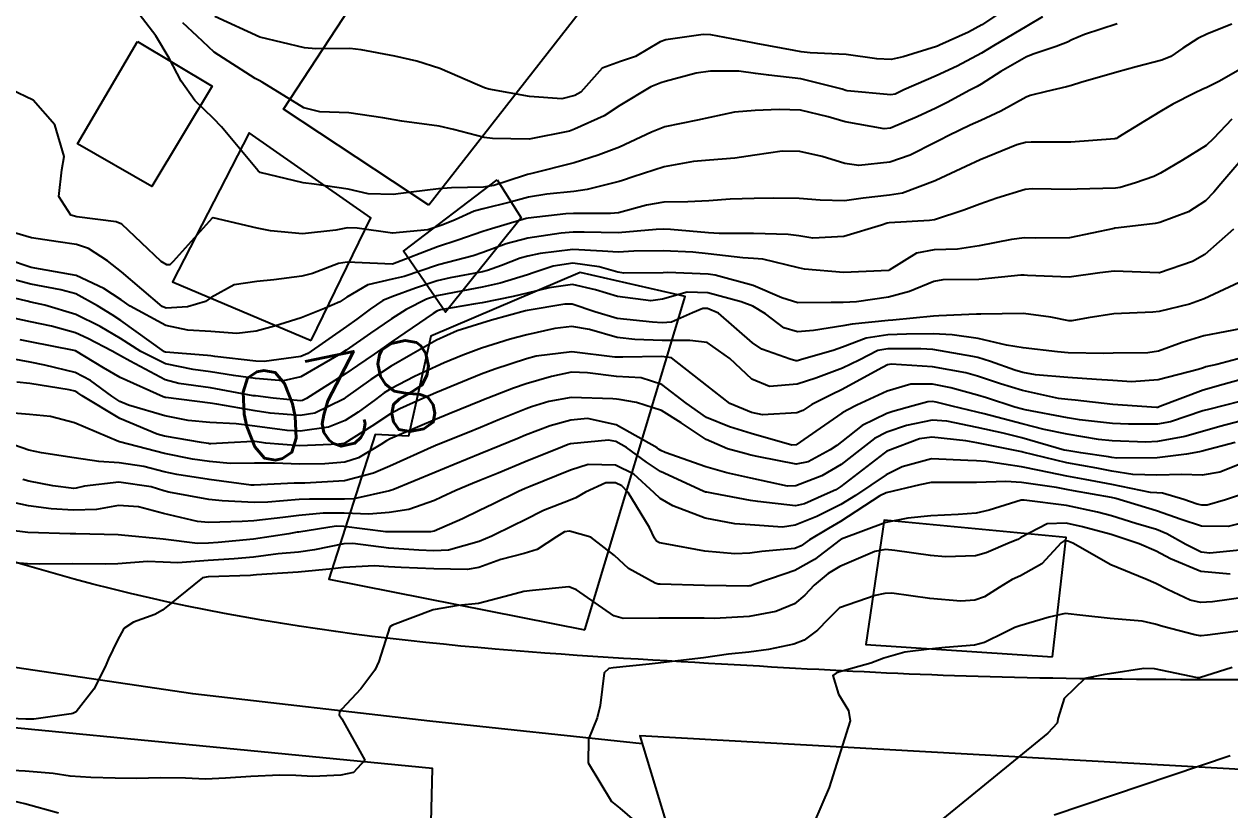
# Model space of a CAD drawing. Header units: metres. Extents: x 307586 to 320046, y 7427249 to 7434250.
# Drawn here: x 319571.8 to 319625.2, y 7429094.6 to 7429129.4 of the extents above; entities that cross this region are included whole.
import ezdxf
from ezdxf.enums import TextEntityAlignment as Align

# ---------------------------------------------------------------- set-up
doc = ezdxf.new("R2010")
doc.units = ezdxf.units.M
doc.header["$MEASUREMENT"] = 0
for name, color, linetype in [('Area', 45, 'Continuous'), ('Cotas', 45, 'Continuous'), ('Curvas de Nivel 1m', 11, 'Continuous'), ('Curvas de Nivel 5m', 15, 'Continuous'), ('Edificações', 30, 'Continuous'), ('Vias Primárias', 230, 'Continuous')]:
    doc.layers.add(name, color=color, linetype=linetype)
doc.styles.add('Style-STANDARD', font='STANDARD.shx')

msp = doc.modelspace()

# ---------------------------------------------------------------- linework, layer by layer
at = {"layer": 'Area'}
msp.add_polyline3d([(319663.99, 7429095.126, 807.993), (319653.544, 7429095.484, 810.041), (319645.883, 7429095.957, 806.142), (319637.052, 7429095.741, 807.014), (319599.07, 7429097.872, 0.037), (319615.51, 7429043.608, 793.189), (319616.86, 7429039.648, 789.478), (319617.424, 7429037.908, 787.619), (319618.995, 7429034.544, 790.969), (319620.943, 7429027.214, 789.328)], dxfattribs=at)
at = {"layer": 'Curvas de Nivel 1m', "flags": 128}
for points, elevation in [([(319620.233, 7429129.437), (319618.776, 7429128.959), (319618.226, 7429128.723), (319618.023, 7429128.624), (319617.523, 7429128.427), (319616.55, 7429128.106), (319616.218, 7429127.971), (319615.078, 7429127.324), (319614.206, 7429126.767), (319614.018, 7429126.659), (319613.667, 7429126.475), (319612.721, 7429125.959), (319612.191, 7429125.692), (319611.37, 7429125.314), (319610.177, 7429124.812), (319609.907, 7429124.784), (319608.181, 7429125.096), (319607.415, 7429125.317), (319606.189, 7429125.609), (319605.253, 7429125.638), (319604.183, 7429125.589), (319603.267, 7429125.514), (319602.18, 7429125.278), (319601.632, 7429125.162), (319600.175, 7429124.872), (319599.592, 7429124.639), (319598.166, 7429123.964), (319597.225, 7429123.607), (319596.159, 7429123.28), (319594.228, 7429122.783), (319594.154, 7429122.773), (319594.101, 7429122.763), (319593.96, 7429122.712), (319592.605, 7429122.266), (319592.145, 7429122.199), (319590.722, 7429122.166), (319590.143, 7429122.114), (319588.936, 7429121.973), (319588.139, 7429121.871), (319587.026, 7429121.905), (319586.142, 7429122.1), (319584.644, 7429122.324), (319584.146, 7429122.382), (319582.251, 7429122.849), (319582.154, 7429122.92), (319580.525, 7429124.866), (319580.177, 7429125.246), (319579.344, 7429126.042), (319578.749, 7429126.892), (319578.208, 7429127.918), (319577.618, 7429128.906), (319576.241, 7429130.701)], 829), ([(319615.806, 7429130.447), (319614.232, 7429129.387), (319613.639, 7429129.066), (319612.35, 7429128.489), (319612.267, 7429128.445), (319612.222, 7429128.431), (319610.742, 7429127.98), (319610.216, 7429127.854), (319609.575, 7429127.878), (319608.218, 7429128.076), (319606.623, 7429128.152), (319606.219, 7429128.198), (319605.907, 7429128.254), (319604.223, 7429128.563), (319604.077, 7429128.591), (319602.226, 7429128.943), (319601.88, 7429128.96), (319600.224, 7429128.732), (319599.978, 7429128.634), (319598.877, 7429127.986), (319598.21, 7429127.769), (319597.409, 7429127.464), (319596.697, 7429126.675), (319596.46, 7429126.407), (319596.189, 7429126.263), (319595.615, 7429126.116), (319594.188, 7429126.215), (319592.381, 7429126.538), (319592.192, 7429126.6), (319591.884, 7429126.733), (319590.204, 7429127.46), (319589.188, 7429127.786), (319588.211, 7429128.004), (319586.72, 7429128.29), (319586.216, 7429128.341), (319584.713, 7429128.325), (319584.216, 7429128.372), (319582.223, 7429128.85), (319580.232, 7429129.767)], 831), ([(319625.318, 7429129.418), (319624.229, 7429128.987), (319623.801, 7429128.78), (319623.14, 7429128.361), (319622.605, 7429127.981), (319622.217, 7429127.819), (319621.065, 7429127.531), (319620.212, 7429127.286), (319618.622, 7429126.829), (319618.206, 7429126.698), (319617.99, 7429126.638), (319617.092, 7429126.431), (319616.374, 7429126.265), (319616.199, 7429126.191), (319615.075, 7429125.571), (319614.183, 7429125.157), (319613.713, 7429124.942), (319612.774, 7429124.484), (319612.377, 7429124.281), (319612.17, 7429124.174), (319611.058, 7429123.607), (319610.161, 7429123.302), (319608.787, 7429123.159), (319608.16, 7429123.248), (319607.161, 7429123.552), (319606.165, 7429123.777), (319605.379, 7429123.786), (319604.163, 7429123.612), (319603.277, 7429123.484), (319602.161, 7429123.387), (319601.448, 7429123.329), (319600.158, 7429123.091), (319598.775, 7429122.651), (319598.312, 7429122.496), (319598.15, 7429122.446), (319596.734, 7429122.084), (319596.143, 7429122.005), (319594.953, 7429121.886), (319594.138, 7429121.745), (319593.321, 7429121.533), (319592.13, 7429121.228), (319591.736, 7429121.127), (319590.884, 7429120.742), (319590.346, 7429120.523), (319590.12, 7429120.447), (319589.671, 7429120.309), (319588.117, 7429120.16), (319586.541, 7429120.373), (319586.119, 7429120.394), (319585.602, 7429120.292), (319584.116, 7429120.13), (319582.698, 7429120.264), (319582.118, 7429120.375), (319580.159, 7429120.833), (319580.122, 7429120.824), (319578.386, 7429118.896), (319578.241, 7429118.757), (319578.101, 7429118.744), (319577.863, 7429118.902), (319576.119, 7429120.548), (319575.859, 7429120.663), (319574.122, 7429120.873), (319573.854, 7429120.953), (319573.315, 7429121.778), (319573.451, 7429122.957), (319573.562, 7429123.553), (319573.149, 7429124.96), (319572.184, 7429126.05), (319570.193, 7429126.99)], 828), ([(319626.217, 7429127.725), (319624.742, 7429126.876), (319624.206, 7429126.618), (319624.024, 7429126.532), (319623.658, 7429126.355), (319622.691, 7429125.87), (319622.191, 7429125.576), (319621.442, 7429125.119), (319620.261, 7429124.389), (319620.206, 7429124.356), (319620.173, 7429124.348), (319620.12, 7429124.339), (319618.171, 7429124.182), (319616.419, 7429124.189), (319616.17, 7429124.173), (319615.787, 7429124.064), (319614.162, 7429123.41), (319613.523, 7429123.113), (319612.187, 7429122.49), (319612.166, 7429122.477), (319610.719, 7429121.93), (319610.143, 7429121.834), (319608.966, 7429121.703), (319608.139, 7429121.59), (319607.07, 7429121.619), (319606.14, 7429121.69), (319605.01, 7429121.707), (319604.14, 7429121.696), (319603.082, 7429121.657), (319602.138, 7429121.586), (319601.205, 7429121.551), (319600.136, 7429121.53), (319599.374, 7429121.402), (319598.129, 7429121.063), (319597.772, 7429121.02), (319596.128, 7429121.03), (319595.798, 7429121.015), (319594.125, 7429120.818), (319594.036, 7429120.799), (319593.746, 7429120.714), (319592.497, 7429120.348), (319592.118, 7429120.222), (319591.008, 7429119.847), (319590.111, 7429119.55), (319588.103, 7429118.78), (319586.104, 7429118.87), (319585.724, 7429118.806), (319584.558, 7429118.361), (319584.094, 7429118.241), (319582.849, 7429118.085), (319582.09, 7429118.012), (319581.09, 7429117.858), (319580.079, 7429117.298), (319579.827, 7429117.123), (319579.018, 7429116.886), (319578.072, 7429116.831), (319577.898, 7429116.902), (319576.096, 7429118.433), (319575.473, 7429118.929), (319574.643, 7429119.477), (319574.11, 7429119.65), (319573.297, 7429119.772), (319572.113, 7429119.946), (319570.746, 7429120.354)], 827), ([(319625.309, 7429125.21), (319624.504, 7429124.345), (319624.17, 7429124.035), (319623.127, 7429123.397), (319622.157, 7429122.818), (319621.858, 7429122.671), (319621.038, 7429122.381), (319620.359, 7429122.179), (319620.149, 7429122.155), (319618.462, 7429122.102), (319618.148, 7429122.085), (319616.461, 7429122.124), (319616.148, 7429122.088), (319614.894, 7429121.706), (319614.137, 7429121.442), (319613.429, 7429121.181), (319612.127, 7429120.749), (319611.908, 7429120.711), (319610.125, 7429120.617), (319610.031, 7429120.605), (319609.787, 7429120.515), (319608.118, 7429120.007), (319606.734, 7429119.936), (319606.118, 7429120.035), (319605.648, 7429120.096), (319604.118, 7429120.137), (319602.586, 7429120.138), (319602.118, 7429120.165), (319600.434, 7429120.313), (319600.12, 7429120.332), (319599.797, 7429120.312), (319598.118, 7429120.169), (319596.6, 7429120.193), (319596.118, 7429120.204), (319595.586, 7429120.157), (319594.115, 7429119.928), (319593.149, 7429119.683), (319592.109, 7429119.291), (319591.691, 7429119.15), (319590.144, 7429118.75), (319590.109, 7429118.743), (319588.627, 7429118.24), (319588.093, 7429118.112), (319587.013, 7429117.867), (319586.081, 7429117.313), (319585.773, 7429117.109), (319585.096, 7429116.815), (319584.069, 7429116.399), (319582.877, 7429116.029), (319582.063, 7429115.812), (319581.215, 7429115.705), (319580.062, 7429115.79), (319579.039, 7429115.861), (319578.064, 7429116.057), (319576.479, 7429116.916), (319576.077, 7429117.201), (319575.309, 7429117.707), (319574.093, 7429118.279), (319572.502, 7429118.561), (319572.098, 7429118.632), (319571.045, 7429118.981)], 826), ([(319625.391, 7429120.331), (319624.111, 7429119.203), (319623.566, 7429118.897), (319622.103, 7429118.395), (319622.083, 7429118.391), (319620.104, 7429118.476), (319619.468, 7429118.4), (319618.101, 7429118.206), (319616.257, 7429118.283), (319616.102, 7429118.299), (319615.953, 7429118.294), (319614.099, 7429118.094), (319612.497, 7429118.088), (319612.098, 7429118.008), (319611.03, 7429117.565), (319610.091, 7429117.316), (319608.674, 7429117.116), (319608.088, 7429117.087), (319607.547, 7429117.086), (319606.081, 7429117.072), (319605.369, 7429117.286), (319604.091, 7429117.827), (319602.406, 7429118.299), (319602.099, 7429118.338), (319600.319, 7429118.409), (319600.1, 7429118.403), (319598.369, 7429118.386), (319598.099, 7429118.429), (319597.268, 7429118.668), (319596.104, 7429118.819), (319595.228, 7429118.693), (319594.394, 7429118.41), (319594.097, 7429118.313), (319592.875, 7429117.938), (319592.088, 7429117.753), (319591.228, 7429117.597), (319590.082, 7429117.37), (319589.615, 7429117.222), (319588.721, 7429116.77), (319588.069, 7429116.362), (319587.136, 7429115.715), (319586.055, 7429114.965), (319585.811, 7429114.804), (319584.042, 7429113.779), (319583.266, 7429113.612), (319582.041, 7429113.705), (319581.06, 7429113.842), (319580.044, 7429114.008), (319579.269, 7429114.105), (319578.048, 7429114.364), (319576.952, 7429114.911), (319576.059, 7429115.486), (319575.151, 7429116.021), (319574.069, 7429116.549), (319572.706, 7429116.964), (319572.075, 7429117.101), (319571.912, 7429117.135), (319570.081, 7429117.562)], 824), ([(319625.852, 7429118.076), (319624.092, 7429117.246), (319623.44, 7429117.006), (319622.086, 7429116.677), (319621.813, 7429116.645), (319620.085, 7429116.583), (319618.942, 7429116.407), (319618.228, 7429116.27), (319618.081, 7429116.274), (319617.295, 7429116.428), (319616.084, 7429116.591), (319614.186, 7429116.57), (319614.084, 7429116.56), (319613.995, 7429116.56), (319612.326, 7429116.488), (319612.092, 7429116.481), (319610.284, 7429116.304), (319610.08, 7429116.287), (319608.487, 7429116.124), (319608.076, 7429116.052), (319606.776, 7429115.843), (319606.065, 7429115.777), (319605.449, 7429115.952), (319604.648, 7429116.581), (319604.078, 7429116.924), (319603.567, 7429117.109), (319602.086, 7429117.513), (319601.17, 7429117.536), (319600.082, 7429117.232), (319599.56, 7429117.158), (319598.083, 7429117.343), (319597.111, 7429117.647), (319596.091, 7429117.875), (319595.047, 7429117.737), (319594.085, 7429117.49), (319593.454, 7429117.344), (319592.078, 7429117.064), (319591.794, 7429117.016), (319590.245, 7429116.748), (319590.108, 7429116.714), (319590.072, 7429116.701), (319589.911, 7429116.592), (319588.058, 7429115.316), (319587.744, 7429115.095), (319587.291, 7429114.788), (319586.557, 7429114.286), (319586.044, 7429113.937), (319584.305, 7429112.826), (319584.126, 7429112.734), (319584.031, 7429112.721), (319582.826, 7429112.842), (319582.034, 7429112.937), (319581.937, 7429112.948), (319580.037, 7429113.303), (319578.636, 7429113.488), (319578.04, 7429113.658), (319576.482, 7429114.482), (319576.051, 7429114.721), (319575.924, 7429114.794), (319575.691, 7429114.925), (319574.606, 7429115.49), (319574.061, 7429115.732), (319572.989, 7429116.036), (319572.066, 7429116.229), (319570.49, 7429116.564)], 823), ([(319626.078, 7429115.981), (319624.69, 7429115.724), (319624.072, 7429115.603), (319623.118, 7429115.304), (319622.061, 7429114.922), (319621.592, 7429114.843), (319620.06, 7429114.834), (319619.634, 7429114.822), (319618.059, 7429114.847), (319617.59, 7429114.895), (319616.062, 7429115.065), (319615.32, 7429115.195), (319614.068, 7429115.477), (319612.912, 7429115.64), (319612.071, 7429115.69), (319610.895, 7429115.677), (319610.07, 7429115.648), (319609.098, 7429115.493), (319608.061, 7429115.104), (319607.645, 7429114.956), (319606.242, 7429114.558), (319606.1, 7429114.512), (319606.052, 7429114.5), (319605.987, 7429114.496), (319605.733, 7429114.565), (319604.48, 7429115.007), (319604.06, 7429115.288), (319602.555, 7429116.605), (319602.076, 7429116.813), (319601.87, 7429116.818), (319601.414, 7429116.617), (319600.481, 7429116.213), (319600.068, 7429116.178), (319599.635, 7429116.203), (319598.07, 7429116.371), (319597.072, 7429116.67), (319596.078, 7429117.007), (319595.751, 7429117.012), (319594.073, 7429116.724), (319594.012, 7429116.711), (319592.501, 7429116.294), (319592.067, 7429116.169), (319590.982, 7429115.822), (319590.06, 7429115.414), (319588.918, 7429114.767), (319588.048, 7429114.252), (319587.157, 7429113.673), (319586.034, 7429112.868), (319585.935, 7429112.801), (319584.67, 7429112.174), (319584.022, 7429112.074), (319582.693, 7429112.173), (319582.024, 7429112.272), (319580.324, 7429112.572), (319580.029, 7429112.617), (319578.07, 7429112.862), (319578.032, 7429112.868), (319577.94, 7429112.901), (319576.041, 7429113.761), (319575.306, 7429114.191), (319574.053, 7429114.932), (319574.002, 7429114.951), (319572.057, 7429115.34), (319571.604, 7429115.428)], 822), ([(319625.76, 7429114.622), (319624.645, 7429114.334), (319624.167, 7429114.224), (319624.051, 7429114.191), (319623.818, 7429114.111), (319622.046, 7429113.658), (319620.861, 7429113.566), (319620.045, 7429113.617), (319619.317, 7429113.672), (319618.046, 7429113.749), (319616.614, 7429113.867), (319616.048, 7429113.976), (319615.69, 7429114.084), (319614.618, 7429114.462), (319614.056, 7429114.645), (319613.836, 7429114.693), (319612.06, 7429114.991), (319611.533, 7429115.024), (319610.061, 7429115.023), (319609.628, 7429114.947), (319608.793, 7429114.529), (319608.049, 7429114.163), (319606.876, 7429113.72), (319606.042, 7429113.464), (319604.821, 7429113.359), (319604.044, 7429113.681), (319603.061, 7429114.6), (319602.06, 7429115.309), (319601.285, 7429115.393), (319600.061, 7429115.401), (319598.852, 7429115.439), (319598.062, 7429115.533), (319596.849, 7429115.888), (319596.066, 7429116.016), (319595.3, 7429115.926), (319594.062, 7429115.646), (319593.328, 7429115.449), (319592.056, 7429115.056), (319591.815, 7429114.972), (319591.228, 7429114.738), (319590.397, 7429114.399), (319590.048, 7429114.25), (319589.082, 7429113.803), (319588.038, 7429113.259), (319587.744, 7429113.074), (319587.355, 7429112.787), (319586.594, 7429112.225), (319586.019, 7429111.852), (319585.277, 7429111.548), (319584.011, 7429111.381), (319583.441, 7429111.406), (319582.014, 7429111.604), (319581.175, 7429111.699), (319580.016, 7429111.754), (319579.06, 7429111.842), (319578.02, 7429112.05), (319576.41, 7429112.534), (319576.03, 7429112.693), (319575.67, 7429112.925), (319574.726, 7429113.626), (319574.043, 7429113.971), (319572.706, 7429114.303), (319572.047, 7429114.428), (319570.283, 7429114.755)], 821), ([(319625.671, 7429112.689), (319624.277, 7429112.338), (319624.081, 7429112.291), (319624.032, 7429112.274), (319622.601, 7429111.784), (319622.023, 7429111.685), (319620.726, 7429111.679), (319620.023, 7429111.718), (319618.557, 7429111.88), (319618.026, 7429111.966), (319616.152, 7429112.318), (319616.031, 7429112.344), (319615.694, 7429112.443), (319614.435, 7429112.855), (319614.038, 7429112.979), (319612.864, 7429113.304), (319612.043, 7429113.461), (319611.088, 7429113.454), (319610.039, 7429113.143), (319608.69, 7429112.53), (319608.256, 7429112.31), (319608.027, 7429112.17), (319607.065, 7429111.502), (319606.006, 7429110.775), (319605.815, 7429110.754), (319604.013, 7429111.27), (319603.051, 7429111.561), (319602.023, 7429111.981), (319601.13, 7429112.619), (319600.041, 7429113.452), (319599.134, 7429113.734), (319598.044, 7429113.802), (319596.752, 7429113.966), (319596.046, 7429113.985), (319595.152, 7429113.801), (319594.041, 7429113.48), (319593.466, 7429113.288), (319592.064, 7429112.73), (319592.041, 7429112.722), (319590.622, 7429112.146), (319590.02, 7429111.897), (319589.219, 7429111.558), (319588.007, 7429111.043), (319587.838, 7429110.95), (319587.595, 7429110.784), (319586.603, 7429110.188), (319585.995, 7429110.003), (319585.109, 7429109.928), (319583.994, 7429109.913), (319582.878, 7429109.957), (319581.994, 7429109.957), (319580.914, 7429109.94), (319579.994, 7429110.025), (319579.251, 7429110.137), (319577.998, 7429110.385), (319576.015, 7429110.907), (319575.97, 7429110.92), (319574.015, 7429111.746), (319572.95, 7429112.03), (319572.02, 7429112.11), (319570.781, 7429112.222)], 819), ([(319626.027, 7429111.901), (319624.774, 7429111.58), (319624.018, 7429111.367), (319623.225, 7429111.142), (319622.011, 7429110.915), (319621.495, 7429110.891), (319620.011, 7429110.942), (319619.405, 7429111.007), (319618.015, 7429111.24), (319616.994, 7429111.455), (319616.022, 7429111.703), (319614.338, 7429112.147), (319614.029, 7429112.217), (319612.92, 7429112.477), (319612.204, 7429112.658), (319612.035, 7429112.691), (319611.845, 7429112.682), (319611.185, 7429112.498), (319610.29, 7429112.247), (319610.028, 7429112.164), (319608.921, 7429111.624), (319608.008, 7429110.905), (319607.809, 7429110.738), (319607.507, 7429110.545), (319606.534, 7429110.018), (319605.996, 7429109.91), (319604.345, 7429110.231), (319604, 7429110.315), (319603.786, 7429110.368), (319602.96, 7429110.596), (319602.009, 7429111.011), (319600.898, 7429111.743), (319600.028, 7429112.285), (319598.924, 7429112.647), (319598.162, 7429112.786), (319598.034, 7429112.799), (319597.882, 7429112.814), (319596.035, 7429112.866), (319595.034, 7429112.695), (319594.275, 7429112.461), (319594.028, 7429112.369), (319592.855, 7429111.887), (319592.015, 7429111.544), (319591.439, 7429111.308), (319590.065, 7429110.749), (319590.019, 7429110.734), (319590.003, 7429110.725), (319589.964, 7429110.712), (319587.993, 7429109.831), (319587.27, 7429109.507), (319585.987, 7429109.175), (319584.223, 7429109.064), (319583.985, 7429109.068), (319583.752, 7429109.065), (319581.984, 7429108.978), (319581.853, 7429108.983), (319579.986, 7429109.228), (319578.556, 7429109.459), (319577.99, 7429109.574), (319577.095, 7429109.805), (319575.993, 7429109.976), (319575.089, 7429110.029), (319573.995, 7429110.198), (319572.55, 7429110.412), (319571.998, 7429110.526), (319570.709, 7429110.983)], 818), ([(319625.462, 7429110.875), (319624.005, 7429110.495), (319623.882, 7429110.464), (319623.298, 7429110.351), (319622.001, 7429110.191), (319620.211, 7429110.178), (319620.001, 7429110.202), (319619.843, 7429110.234), (319618.626, 7429110.411), (319618.004, 7429110.517), (319617.886, 7429110.54), (319616.012, 7429111.077), (319615.179, 7429111.285), (319614.019, 7429111.544), (319612.681, 7429111.822), (319612.023, 7429111.858), (319610.89, 7429111.632), (319610.015, 7429111.333), (319609.475, 7429111.054), (319608.813, 7429110.528), (319607.996, 7429109.896), (319607.139, 7429109.401), (319605.987, 7429108.947), (319605.614, 7429108.936), (319603.99, 7429109.299), (319602.929, 7429109.532), (319601.995, 7429109.799), (319600.195, 7429110.434), (319600.002, 7429110.519), (319599.935, 7429110.564), (319599.841, 7429110.632), (319598.018, 7429111.65), (319596.754, 7429111.941), (319596.021, 7429111.87), (319595.103, 7429111.608), (319594.01, 7429111.191), (319593.67, 7429111.051), (319592.865, 7429110.721), (319591.999, 7429110.367), (319590.841, 7429109.895), (319589.991, 7429109.55), (319588.129, 7429108.778), (319588.023, 7429108.738), (319587.982, 7429108.727), (319586.398, 7429108.374), (319585.976, 7429108.354), (319584.435, 7429108.364), (319583.976, 7429108.339), (319582.584, 7429108.231), (319581.973, 7429108.214), (319580.558, 7429108.28), (319579.975, 7429108.343), (319578.202, 7429108.674), (319577.98, 7429108.735), (319577.41, 7429108.906), (319575.985, 7429109.118), (319574.458, 7429108.943), (319574.088, 7429108.842), (319573.981, 7429108.838), (319573.054, 7429108.959), (319571.985, 7429109.157), (319571.729, 7429109.229)], 817), ([(319626, 7429110.041), (319624.776, 7429109.551), (319623.994, 7429109.424), (319623.1, 7429109.459), (319621.993, 7429109.425), (319620.923, 7429109.451), (319619.995, 7429109.605), (319619.324, 7429109.728), (319617.998, 7429109.97), (319616.045, 7429110.44), (319616.003, 7429110.453), (319614.009, 7429110.861), (319613.528, 7429110.95), (319612.012, 7429111.116), (319611.468, 7429111.038), (319610.058, 7429110.509), (319610.017, 7429110.496), (319609.897, 7429110.406), (319607.987, 7429108.92), (319607.755, 7429108.773), (319607.258, 7429108.547), (319606.375, 7429108.158), (319605.976, 7429108.068), (319604.305, 7429108.25), (319603.979, 7429108.304), (319602.331, 7429108.605), (319602.038, 7429108.664), (319601.984, 7429108.676), (319601.876, 7429108.719), (319599.993, 7429109.591), (319599.364, 7429110.007), (319598.479, 7429110.653), (319598.007, 7429110.916), (319597.691, 7429110.98), (319596.005, 7429110.812), (319595.9, 7429110.786), (319595.64, 7429110.685), (319593.996, 7429110.014), (319592.787, 7429109.518), (319591.988, 7429109.191), (319591.662, 7429109.058), (319590.918, 7429108.741), (319590.278, 7429108.447), (319589.976, 7429108.305), (319588.828, 7429107.909), (319587.968, 7429107.763), (319587.054, 7429107.702), (319585.967, 7429107.742), (319585.035, 7429107.746), (319583.965, 7429107.638), (319583.248, 7429107.547), (319581.961, 7429107.402), (319581.45, 7429107.366), (319579.96, 7429107.326), (319579.468, 7429107.37), (319577.965, 7429107.732), (319576.858, 7429108.023), (319575.97, 7429108.074), (319574.994, 7429107.908), (319573.967, 7429107.867), (319572.983, 7429107.939), (319571.969, 7429108.062), (319570.602, 7429108.356)], 816), ([(319625.973, 7429107.356), (319625.156, 7429107.144), (319623.971, 7429107.162), (319623.072, 7429107.452), (319621.978, 7429107.846), (319620.175, 7429108.388), (319619.983, 7429108.433), (319618.299, 7429108.729), (319617.987, 7429108.787), (319617.541, 7429108.871), (319615.989, 7429109.094), (319615.292, 7429109.145), (319613.989, 7429109.096), (319612.613, 7429109.104), (319611.989, 7429109.097), (319611.482, 7429109.001), (319609.984, 7429108.642), (319609.718, 7429108.514), (319607.965, 7429107.369), (319607.439, 7429107.067), (319606.595, 7429106.554), (319606.22, 7429106.288), (319605.949, 7429106.178), (319604.484, 7429106.038), (319603.947, 7429105.971), (319603.286, 7429105.93), (319601.947, 7429106.049), (319600.203, 7429106.375), (319599.951, 7429106.425), (319599.811, 7429106.492), (319599.718, 7429106.634), (319599.498, 7429107.099), (319598.554, 7429108.651), (319598.277, 7429108.946), (319597.987, 7429109.092), (319597.572, 7429109.079), (319596.668, 7429108.673), (319596.238, 7429108.418), (319595.978, 7429108.32), (319594.809, 7429107.853), (319593.964, 7429107.431), (319593.48, 7429107.188), (319592.515, 7429106.722), (319591.95, 7429106.486), (319590.585, 7429106.106), (319589.946, 7429106.067), (319589.278, 7429106.092), (319587.947, 7429106.184), (319586.352, 7429106.393), (319585.949, 7429106.387), (319584.647, 7429106.112), (319583.945, 7429106.018), (319583.041, 7429105.931), (319581.942, 7429105.789), (319581.087, 7429105.713), (319579.941, 7429105.637), (319578.591, 7429105.541), (319577.94, 7429105.564), (319577.253, 7429105.593), (319575.939, 7429105.497), (319575.384, 7429105.48), (319573.938, 7429105.486), (319572.449, 7429105.473), (319571.938, 7429105.497), (319571.379, 7429105.536)], 814), ([(319625.96, 7429106.129), (319624.332, 7429105.962), (319623.958, 7429106.013), (319623.28, 7429106.35), (319622.434, 7429106.829), (319621.969, 7429107.012), (319621.063, 7429107.288), (319619.975, 7429107.622), (319619.365, 7429107.788), (319617.979, 7429108.073), (319616.103, 7429108.317), (319615.982, 7429108.313), (319614.556, 7429107.875), (319613.976, 7429107.736), (319613.187, 7429107.684), (319611.974, 7429107.624), (319610.954, 7429107.519), (319609.971, 7429107.33), (319607.999, 7429106.585), (319607.953, 7429106.556), (319606.809, 7429105.686), (319605.939, 7429105.195), (319605.471, 7429105.031), (319604.123, 7429104.578), (319603.987, 7429104.525), (319603.932, 7429104.512), (319603.86, 7429104.509), (319601.932, 7429104.536), (319599.975, 7429104.587), (319599.932, 7429104.586), (319599.892, 7429104.59), (319599.758, 7429104.633), (319598.569, 7429105.281), (319597.945, 7429105.868), (319596.905, 7429106.67), (319595.957, 7429106.945), (319595.732, 7429106.907), (319595.373, 7429106.686), (319594.516, 7429106.125), (319593.945, 7429105.945), (319592.912, 7429105.685), (319591.939, 7429105.333), (319591.427, 7429105.246), (319589.938, 7429105.272), (319588.493, 7429105.327), (319587.939, 7429105.362), (319587.316, 7429105.409), (319585.938, 7429105.336), (319585.468, 7429105.275), (319583.936, 7429105.117), (319582.087, 7429105), (319581.934, 7429104.985), (319581.81, 7429104.976), (319579.933, 7429104.916), (319579.684, 7429104.874), (319577.918, 7429103.439), (319577.572, 7429103.247), (319576.625, 7429102.913), (319576.203, 7429102.623), (319575.9, 7429102.082), (319575.524, 7429101.288), (319575.379, 7429100.925), (319574.872, 7429099.931), (319574.084, 7429098.938), (319573.937, 7429098.864), (319573.861, 7429098.845), (319572.218, 7429098.604), (319571.857, 7429098.6), (319570.166, 7429098.68)], 813), ([(319625.239, 7429105.032), (319623.945, 7429105.157), (319622.598, 7429105.716), (319621.958, 7429106.057), (319621.212, 7429106.378), (319619.967, 7429106.796), (319618.701, 7429107.14), (319617.972, 7429107.294), (319617.134, 7429107.266), (319615.965, 7429106.66), (319615.828, 7429106.577), (319615.491, 7429106.445), (319614.428, 7429105.983), (319613.954, 7429105.843), (319612.628, 7429105.805), (319611.954, 7429105.868), (319610.375, 7429106.087), (319609.957, 7429106.136), (319609.485, 7429106.047), (319607.941, 7429105.379), (319607.424, 7429105.06), (319606.807, 7429104.551), (319606.385, 7429104.098), (319605.925, 7429103.726), (319605.107, 7429103.382), (319603.919, 7429103.155), (319602.388, 7429103.074), (319601.918, 7429103.077), (319601.446, 7429103.086), (319599.917, 7429103.084), (319598.333, 7429103.069), (319597.918, 7429103.185), (319596.264, 7429104.342), (319595.931, 7429104.48), (319594.316, 7429104.309), (319593.929, 7429104.264), (319593.325, 7429104.107), (319591.923, 7429103.731), (319591.021, 7429103.64), (319589.92, 7429103.454), (319588.104, 7429102.777), (319587.993, 7429102.698), (319587.907, 7429102.418), (319587.506, 7429101.167), (319587.331, 7429100.786), (319586.711, 7429099.955), (319585.865, 7429099.049), (319585.755, 7429098.911), (319585.748, 7429098.801), (319585.86, 7429098.626), (319586.886, 7429096.789), (319586.381, 7429096.241), (319585.826, 7429096.124), (319584.573, 7429096.065), (319583.826, 7429096.103), (319583.116, 7429096.121), (319581.825, 7429096.065), (319580.703, 7429095.983), (319579.824, 7429095.952), (319578.937, 7429095.997), (319577.824, 7429095.999), (319576.759, 7429095.975), (319575.824, 7429095.987), (319574.734, 7429096.02), (319573.824, 7429096.085), (319573.064, 7429096.19), (319571.826, 7429096.308), (319570.438, 7429096.372)], 812), ([(319625.93, 7429104.014), (319624.459, 7429103.803), (319623.927, 7429103.781), (319623.467, 7429103.885), (319622.465, 7429104.362), (319621.937, 7429104.626), (319621.504, 7429104.81), (319619.949, 7429105.454), (319618.265, 7429106.415), (319618.043, 7429106.498), (319617.964, 7429106.514), (319617.874, 7429106.51), (319617.752, 7429106.422), (319616.892, 7429105.487), (319615.941, 7429104.961), (319615.579, 7429104.803), (319614.996, 7429104.449), (319614.352, 7429104.033), (319613.927, 7429103.878), (319613.297, 7429103.84), (319611.928, 7429103.961), (319610.248, 7429104.189), (319609.93, 7429104.183), (319609.508, 7429104.095), (319607.923, 7429103.538), (319607.42, 7429103.043), (319606.954, 7429102.55), (319606.351, 7429102.111), (319605.904, 7429101.934), (319604.77, 7429101.701), (319603.898, 7429101.581), (319603.007, 7429101.483), (319601.894, 7429101.32), (319601.261, 7429101.248), (319599.89, 7429101.096), (319599.482, 7429101.043), (319597.886, 7429100.886), (319597.696, 7429100.852), (319597.498, 7429100.664), (319597.32, 7429099.214), (319597.189, 7429098.667), (319596.799, 7429097.72), (319596.782, 7429096.671), (319597.816, 7429094.957), (319598.183, 7429094.654), (319599.063, 7429093.899)], 811), ([(319625.321, 7429100.896), (319623.884, 7429100.444), (319623.789, 7429100.437), (319621.89, 7429100.833), (319621.408, 7429100.857), (319619.886, 7429100.622), (319619.687, 7429100.592), (319618.797, 7429100.406), (319617.874, 7429099.517), (319617.616, 7429098.672), (319617.57, 7429098.423), (319617.157, 7429097.99), (319602.556, 7429086.07)], 809), ([(319625.234, 7429096.983), (319617.442, 7429094.353)], 808), ([(319573.301, 7429094.44), (319571.812, 7429094.846), (319571.31, 7429094.975)], 811)]:
    msp.add_lwpolyline(points, dxfattribs=dict(at, elevation=elevation))
at = {"layer": 'Curvas de Nivel 5m', "flags": 128}
for points, elevation in [([(319616.926, 7429129.743), (319616.232, 7429129.333), (319614.751, 7429128.462), (319614.22, 7429128.134), (319613.138, 7429127.557), (319612.209, 7429127.133), (319611.758, 7429126.944), (319610.78, 7429126.504), (319610.39, 7429126.318), (319610.199, 7429126.281), (319608.269, 7429126.472), (319608.202, 7429126.487), (319608.034, 7429126.542), (319606.207, 7429126.997), (319604.787, 7429127.166), (319604.203, 7429127.24), (319603.46, 7429127.341), (319602.204, 7429127.339), (319601.569, 7429127.25), (319600.197, 7429126.883), (319600.008, 7429126.821), (319599.555, 7429126.64), (319598.185, 7429125.821), (319597.492, 7429125.354), (319596.174, 7429124.759), (319595.95, 7429124.683), (319594.169, 7429124.322), (319592.542, 7429124.354), (319592.17, 7429124.395), (319590.81, 7429124.744), (319590.174, 7429124.893), (319588.527, 7429125.125), (319588.177, 7429125.181), (319587.688, 7429125.274), (319586.18, 7429125.485), (319584.894, 7429125.533), (319584.182, 7429125.71), (319582.332, 7429126.849), (319582.194, 7429126.928), (319582.029, 7429127.018), (319580.213, 7429128.183), (319579.451, 7429128.882), (319578.82, 7429129.482)], 830), ([(319626.169, 7429123.905), (319624.82, 7429122.34), (319624.514, 7429121.978), (319624.141, 7429121.584), (319623.39, 7429121.101), (319622.127, 7429120.622), (319621.92, 7429120.578), (319620.295, 7429120.388), (319620.141, 7429120.371), (319620.123, 7429120.371), (319620.096, 7429120.364), (319618.118, 7429119.947), (319616.618, 7429119.935), (319616.118, 7429119.947), (319615.548, 7429119.88), (319614.114, 7429119.589), (319613.148, 7429119.444), (319612.112, 7429119.41), (319611.341, 7429119.268), (319610.127, 7429118.51), (319610.112, 7429118.501), (319608.102, 7429118.412), (319606.371, 7429118.557), (319606.103, 7429118.615), (319604.518, 7429118.995), (319604.107, 7429119.031), (319603.644, 7429119.058), (319602.109, 7429119.244), (319601.416, 7429119.311), (319600.11, 7429119.366), (319598.812, 7429119.351), (319598.109, 7429119.315), (319597.421, 7429119.356), (319596.11, 7429119.436), (319594.655, 7429119.248), (319594.107, 7429119.136), (319593.77, 7429119.049), (319592.943, 7429118.722), (319592.325, 7429118.502), (319592.099, 7429118.445), (319590.666, 7429118.172), (319590.092, 7429118.043), (319589.131, 7429117.721), (319588.081, 7429117.33), (319587.688, 7429117.174), (319587.12, 7429116.79), (319586.529, 7429116.335), (319586.065, 7429116.014), (319584.361, 7429114.825), (319584.052, 7429114.689), (319582.428, 7429114.467), (319582.049, 7429114.478), (319580.23, 7429114.69), (319580.051, 7429114.714), (319579.912, 7429114.732), (319578.053, 7429114.881), (319578.005, 7429114.9), (319576.067, 7429116.285), (319575.68, 7429116.536), (319575.037, 7429116.936), (319574.081, 7429117.458), (319573.403, 7429117.637), (319572.087, 7429117.892), (319570.855, 7429118.219)], 825), ([(319626.047, 7429113.753), (319624.931, 7429113.444), (319624.041, 7429113.19), (319622.127, 7429112.462), (319622.034, 7429112.432), (319621.975, 7429112.429), (319620.035, 7429112.557), (319618.368, 7429112.747), (319618.037, 7429112.778), (319617.635, 7429112.826), (319616.04, 7429113.178), (319615.064, 7429113.47), (319614.046, 7429113.809), (319613.529, 7429113.956), (319612.05, 7429114.233), (319610.207, 7429114.353), (319610.051, 7429114.321), (319609.632, 7429114.099), (319608.04, 7429113.229), (319607.578, 7429113.004), (319606.7, 7429112.553), (319606.291, 7429112.295), (319606.027, 7429112.182), (319604.509, 7429112.099), (319604.027, 7429112.196), (319603.067, 7429112.6), (319602.041, 7429113.397), (319600.483, 7429114.626), (319600.053, 7429114.686), (319598.324, 7429114.656), (319598.053, 7429114.651), (319597.962, 7429114.661), (319596.055, 7429114.892), (319594.483, 7429114.704), (319594.052, 7429114.58), (319592.649, 7429114.122), (319592.045, 7429113.896), (319591.22, 7429113.559), (319590.036, 7429113.07), (319589.324, 7429112.761), (319588.432, 7429112.369), (319588.023, 7429112.15), (319587.201, 7429111.602), (319586.004, 7429110.841), (319585.974, 7429110.83), (319585.727, 7429110.804), (319584.002, 7429110.727), (319582.498, 7429110.845), (319582.004, 7429110.915), (319581.938, 7429110.917), (319580.831, 7429110.862), (319580.053, 7429110.818), (319580.002, 7429110.821), (319579.96, 7429110.828), (319579.648, 7429110.875), (319578.007, 7429111.152), (319577.674, 7429111.237), (319576.018, 7429111.937), (319574.361, 7429112.945), (319574.167, 7429113.08), (319574.035, 7429113.147), (319573.782, 7429113.206), (319572.038, 7429113.484), (319571.464, 7429113.55)], 820), ([(319625.746, 7429108.561), (319625.035, 7429108.329), (319624.225, 7429108.093), (319623.98, 7429108.092), (319623.783, 7429108.145), (319623.185, 7429108.352), (319622.244, 7429108.625), (319621.986, 7429108.638), (319621.702, 7429108.656), (319619.989, 7429109.008), (319618.81, 7429109.226), (319617.993, 7429109.379), (319616.794, 7429109.633), (319615.996, 7429109.787), (319614.42, 7429110.034), (319613.999, 7429110.058), (319613.611, 7429110.078), (319611.999, 7429110.146), (319610.707, 7429109.791), (319609.992, 7429109.439), (319608.625, 7429108.53), (319607.977, 7429108.126), (319606.924, 7429107.595), (319605.963, 7429107.203), (319605.401, 7429107.126), (319603.962, 7429107.216), (319603.282, 7429107.271), (319601.967, 7429107.523), (319600.531, 7429108.068), (319599.979, 7429108.386), (319599.71, 7429108.634), (319598.807, 7429109.464), (319597.995, 7429109.871), (319596.777, 7429109.891), (319595.993, 7429109.652), (319594.21, 7429108.922), (319593.984, 7429108.828), (319593.698, 7429108.704), (319592.552, 7429108.143), (319591.97, 7429107.854), (319591.211, 7429107.491), (319589.956, 7429106.939), (319589.799, 7429106.909), (319587.955, 7429106.907), (319587.82, 7429106.917), (319585.958, 7429107.155), (319585.606, 7429107.158), (319583.954, 7429106.9), (319583.883, 7429106.892), (319583.518, 7429106.827), (319581.95, 7429106.588), (319580.377, 7429106.437), (319579.948, 7429106.404), (319579.473, 7429106.402), (319577.95, 7429106.585), (319576.103, 7429106.767), (319575.951, 7429106.773), (319574.073, 7429106.818), (319573.952, 7429106.82), (319573.829, 7429106.82), (319571.952, 7429106.882), (319571.099, 7429106.979)], 815), ([(319625.712, 7429102.525), (319624.237, 7429102.337), (319623.958, 7429102.294), (319623.912, 7429102.295), (319623.67, 7429102.344), (319622.26, 7429102.708), (319621.917, 7429102.811), (319621.344, 7429102.951), (319619.92, 7429103.072), (319618.714, 7429103.201), (319617.922, 7429103.285), (319617.214, 7429103.133), (319615.916, 7429102.746), (319615.693, 7429102.664), (319615.254, 7429102.447), (319614.353, 7429102.009), (319613.904, 7429101.889), (319612.603, 7429101.779), (319611.901, 7429101.716), (319610.822, 7429101.578), (319609.895, 7429101.307), (319609.316, 7429101.094), (319607.885, 7429100.684), (319607.779, 7429100.647), (319607.624, 7429100.543), (319607.875, 7429099.717), (319608.321, 7429098.987), (319608.393, 7429098.532), (319607.461, 7429095.582), (319606.452, 7429093.207)], 810)]:
    msp.add_lwpolyline(points, dxfattribs=dict(at, elevation=elevation))
at = {"layer": 'Edificações'}
for points in [[(319589.719, 7429121.401), (319583.272, 7429125.647), (319591.779, 7429138.628), (319596.778, 7429135.175), (319596.591, 7429141.475), (319605.141, 7429142.983), (319605.141, 7429141.537), (319604.861, 7429137.337), (319603.973, 7429136.45), (319604.16, 7429135.423), (319598.787, 7429134.677), (319599.582, 7429134.023), (319589.719, 7429121.401)], [(319576.805, 7429128.649), (319580.11, 7429126.678), (319577.448, 7429122.231), (319574.144, 7429124.111), (319576.805, 7429128.649)], [(319584.502, 7429115.399), (319587.154, 7429120.834), (319581.758, 7429124.597), (319578.363, 7429118), (319584.502, 7429115.399)], [(319592.744, 7429122.512), (319593.814, 7429120.839), (319590.465, 7429116.658), (319588.605, 7429119.353), (319592.744, 7429122.512)], [(319596.639, 7429102.564), (319601.08, 7429117.349), (319596.428, 7429118.405), (319589.803, 7429115.589), (319588.816, 7429111.153), (319587.336, 7429111.224), (319585.292, 7429104.817), (319596.639, 7429102.564)], [(319617.361, 7429101.363), (319617.965, 7429106.66), (319609.903, 7429107.435), (319609.084, 7429101.923), (319617.361, 7429101.363)], [(319620.943, 7429027.214), (319618.995, 7429034.544), (319618.244, 7429036.153), (319610.635, 7429036.516), (319609.011, 7429036.696), (319608.74, 7429044.624), (319605.674, 7429051.021), (319599.179, 7429051.201), (319598.187, 7429061.292), (319588.979, 7429060.598), (319589.07, 7429070.779), (319589.073, 7429080.641), (319601.07, 7429080.731), (319601.16, 7429071.811), (319599.266, 7429061.63), (319607.564, 7429061.45), (319608.745, 7429056.464), (319611.739, 7429056.054), (319601.903, 7429088.521), (319594.367, 7429088.421), (319594.277, 7429092.024), (319589.767, 7429091.664), (319589.886, 7429096.417), (319560.092, 7429099.322)]]:
    msp.add_lwpolyline(points, dxfattribs=at)
at = {"layer": 'Vias Primárias', "elevation": 5.213}
msp.add_lwpolyline([(319599.177, 7429097.518), (319589.764, 7429098.518), (319579.253, 7429099.729), (319565.16, 7429101.806, -0.107838), (319557.721, 7429104.616, -0.022152), (319548.958, 7429110.876, -0.124799), (319540.888, 7429121.319), (319532.193, 7429137.395), (319529.502, 7429141.731, 0.236808), (319521.93, 7429146.377)], format="xyb", dxfattribs=at)
msp.add_lwpolyline([(319599.177, 7429097.518), (319589.764, 7429098.518), (319579.253, 7429099.729), (319565.16, 7429101.806, -0.107838), (319557.721, 7429104.616, -0.022152), (319548.958, 7429110.876, -0.124799), (319540.888, 7429121.319), (319532.193, 7429137.395), (319529.502, 7429141.731, 0.236808), (319521.93, 7429146.377)], format="xyb", dxfattribs=at)
at = {"layer": 'Vias Primárias'}
msp.add_rational_spline([(319660.688, 7429095.239, 808.64), (319656.49, 7429096.541, 808.64), (319652.291, 7429097.844, 808.64), (319648.844, 7429098.697, 808.64), (319645.397, 7429099.549, 808.64), (319640.571, 7429099.976, 808.64), (319635.744, 7429100.402, 808.64), (319628.77, 7429100.368, 808.64), (319621.795, 7429100.334, 808.64), (319615.091, 7429100.465, 808.64), (319608.388, 7429100.597, 808.64), (319602.183, 7429101.056, 808.64), (319595.977, 7429101.515, 808.64), (319585.396, 7429102.961, 808.64), (319574.814, 7429104.407, 808.64), (319570.899, 7429104.869, 808.64), (319566.984, 7429105.331, 808.64), (319560.155, 7429108.061, 808.64), (319554.18, 7429112.349, 808.64), (319552.341, 7429113.628, 808.64), (319550.503, 7429114.907, 808.64), (319548.885, 7429116.566, 404.32), (319547.268, 7429118.225), (319545.396, 7429121.93), (319543.525, 7429125.636), (319540.238, 7429131.681), (319536.952, 7429137.726), (319534.88, 7429141.213), (319532.808, 7429144.7), (319530.968, 7429146.666), (319529.127, 7429148.631), (319527.634, 7429149.444), (319526.141, 7429150.256), (319523.067, 7429150.714), (319519.994, 7429151.172), (319517.972, 7429151.091), (319515.949, 7429151.011), (319513.038, 7429150.472), (319510.126, 7429149.933), (319506.914, 7429149.094), (319503.701, 7429148.255), (319501.437, 7429146.827), (319499.172, 7429145.4), (319496.526, 7429142.917), (319493.88, 7429140.434), (319488.439, 7429135.017), (319482.998, 7429129.6), (319477.388, 7429124.47), (319471.778, 7429119.34), (319467.455, 7429116.433), (319463.131, 7429113.525), (319459.371, 7429113.066), (319455.61, 7429112.608), (319450.176, 7429112.162), (319444.741, 7429111.716), (319440.059, 7429111.274), (319435.378, 7429110.833), (319434.156, 7429110.747), (319432.934, 7429110.661)], [1, 1, 1, 1, 1, 1, 1, 1, 1, 1, 1, 1, 1, 1, 1, 1, 1, 0.992676873745, 1, 1, 1, 1, 1, 1, 1, 1, 1, 1, 1, 1, 1, 1, 1, 1, 1, 1, 1, 1, 1, 1, 1, 1, 1, 1, 1, 1, 1, 1, 1, 1, 1, 1, 1, 1, 1, 1, 1, 1, 1], degree=2, knots=[0, 0, 0, 1, 1, 2, 2, 3, 3, 4, 4, 5, 5, 6, 6, 7, 7, 8, 8, 8.242191, 8.242191, 9.242191, 9.242191, 10.242191, 10.242191, 11.242191, 11.242191, 12.242191, 12.242191, 13.242191, 13.242191, 14.242191, 14.242191, 15.242191, 15.242191, 16.242191, 16.242191, 17.242191, 17.242191, 18.242191, 18.242191, 19.242191, 19.242191, 20.242191, 20.242191, 21.242191, 21.242191, 22.242191, 22.242191, 23.242191, 23.242191, 24.242191, 24.242191, 25.242191, 25.242191, 26.242191, 26.242191, 27.242191, 27.242191, 27.848734, 27.848734, 27.848734], dxfattribs=at)
msp.add_rational_spline([(319660.688, 7429095.239, 808.64), (319656.49, 7429096.541, 808.64), (319652.291, 7429097.844, 808.64), (319648.844, 7429098.697, 808.64), (319645.397, 7429099.549, 808.64), (319640.571, 7429099.976, 808.64), (319635.744, 7429100.402, 808.64), (319628.77, 7429100.368, 808.64), (319621.795, 7429100.334, 808.64), (319615.091, 7429100.465, 808.64), (319608.388, 7429100.597, 808.64), (319602.183, 7429101.056, 808.64), (319595.977, 7429101.515, 808.64), (319585.396, 7429102.961, 808.64), (319574.814, 7429104.407, 808.64), (319570.899, 7429104.869, 808.64), (319566.984, 7429105.331, 808.64), (319560.155, 7429108.061, 808.64), (319554.18, 7429112.349, 808.64), (319552.341, 7429113.628, 808.64), (319550.503, 7429114.907, 808.64), (319548.885, 7429116.566, 404.32), (319547.268, 7429118.225), (319545.396, 7429121.93), (319543.525, 7429125.636), (319540.238, 7429131.681), (319536.952, 7429137.726), (319534.88, 7429141.213), (319532.808, 7429144.7), (319530.968, 7429146.666), (319529.127, 7429148.631), (319527.634, 7429149.444), (319526.141, 7429150.256), (319523.067, 7429150.714), (319519.994, 7429151.172), (319517.972, 7429151.091), (319515.949, 7429151.011), (319513.038, 7429150.472), (319510.126, 7429149.933), (319506.914, 7429149.094), (319503.701, 7429148.255), (319501.437, 7429146.827), (319499.172, 7429145.4), (319496.526, 7429142.917), (319493.88, 7429140.434), (319488.439, 7429135.017), (319482.998, 7429129.6), (319477.388, 7429124.47), (319471.778, 7429119.34), (319467.455, 7429116.433), (319463.131, 7429113.525), (319459.371, 7429113.066), (319455.61, 7429112.608), (319450.176, 7429112.162), (319444.741, 7429111.716), (319440.059, 7429111.274), (319435.378, 7429110.833), (319434.156, 7429110.747), (319432.934, 7429110.661)], [1, 1, 1, 1, 1, 1, 1, 1, 1, 1, 1, 1, 1, 1, 1, 1, 1, 0.992676873745, 1, 1, 1, 1, 1, 1, 1, 1, 1, 1, 1, 1, 1, 1, 1, 1, 1, 1, 1, 1, 1, 1, 1, 1, 1, 1, 1, 1, 1, 1, 1, 1, 1, 1, 1, 1, 1, 1, 1, 1, 1], degree=2, knots=[0, 0, 0, 1, 1, 2, 2, 3, 3, 4, 4, 5, 5, 6, 6, 7, 7, 8, 8, 8.242191, 8.242191, 9.242191, 9.242191, 10.242191, 10.242191, 11.242191, 11.242191, 12.242191, 12.242191, 13.242191, 13.242191, 14.242191, 14.242191, 15.242191, 15.242191, 16.242191, 16.242191, 17.242191, 17.242191, 18.242191, 18.242191, 19.242191, 19.242191, 20.242191, 20.242191, 21.242191, 21.242191, 22.242191, 22.242191, 23.242191, 23.242191, 24.242191, 24.242191, 25.242191, 25.242191, 26.242191, 26.242191, 27.242191, 27.242191, 27.848734, 27.848734, 27.848734], dxfattribs=at)

# ---------------------------------------------------------------- texts
at = {"layer": 'Cotas', "style": 'Style-STANDARD'}
msp.add_text('820', height=4, rotation=191.9591, dxfattribs=at).set_placement((319585.725, 7429112.729, 820), align=Align.MIDDLE_CENTER)

doc.saveas('drawing.dxf')
